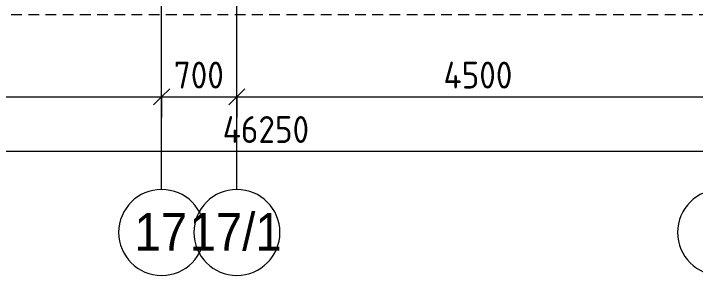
# Model space of a CAD drawing. Header units: millimetres. Extents: x 35143 to 244272, y -8553 to 29000.
# Drawn here: x 59083 to 65425, y -2706 to -269 of the extents above; entities that cross this region are included whole.
import ezdxf

# ---------------------------------------------------------------- set-up
doc = ezdxf.new("R2010")
doc.units = ezdxf.units.MM
doc.linetypes.add('200_ШТРИХ__ш1_п0_6_', pattern=[160, 100, -60])
for name, color, linetype, lineweight in [('A-ANNO-DIMS', 7, 'Continuous', 9), ('A-ANNO-DIMS-100', 7, 'Continuous', 9), ('A-DETL-MBND-1', 7, '200_ШТРИХ__ш1_п0_6_', 9), ('Оси', 7, 'Continuous', 9), ('Оси-1', 7, 'Continuous', 20)]:
    doc.layers.add(name, color=color, linetype=linetype, lineweight=lineweight)
doc.styles.add('Arial', font='arial.ttf', dxfattribs={"width": 0.9, "height": 350})
doc.styles.add('ISOCPEUR', font='isocpeur.ttf', dxfattribs={"width": 0.9, "height": 250})
doc.dimstyles.new('ISO-2_5_0_9К_БОЛЬШОЙ', dxfattribs={"dimscale": 304.8, "dimtxt": 248.995294, "dimasz": 0.492126, "dimexe": 0.393701, "dimexo": 0.984252, "dimgap": 0, "dimtad": 1, "dimdec": 0, "dimrnd": 10, "dimzin": 0, "dimdsep": 46, "dimtxsty": 'ISOCPEUR', "dimblk1": 'OBLIQUE', "dimblk2": 'OBLIQUE', "dimsah": 1, "dimcen": 0.09, "dimdle": 0.393701, "dimazin": 0, "dimtfac": 1, "dimtdec": 4, "dimtix": 1, "dimtmove": 0, "dimatfit": 3, "dimfxl": 1, "dimtvp": 1, "dimtolj": 1, "dimtzin": 0, "dimarcsym": 2})

# ---------------------------------------------------------------- blocks, each defined once
blk = doc.blocks.new('Ось сетки - D8-29747960-План монтажа стен и перегородок 2 этажа в осях 12-23')
at = {"layer": 'Оси-1'}
for start, end in [(360, 180), (180, 360)]:
    blk.add_arc((0, 0), 4, start, end, dxfattribs=at)
blk = doc.blocks.new('DIMBLOCK22-План монтажа стен и перегородок 2 этажа в осях 12-23')
at = {"layer": 'A-ANNO-DIMS-100'}
for p, q in [((56660, -1236.9), (56660, -922.9)), ((60460, -1236.9), (60460, -922.9)), ((56660, -1042.9), (60460, -1042.9)), ((56660, -1042.9), (56660, -1236.9)), ((60460, -1042.9), (60460, -1236.9))]:
    blk.add_line(p, q, dxfattribs=at)
at = {"layer": 'A-ANNO-DIMS-100', "lineweight": 20}
for p, q in [((56660, -1042.9), (56735, -967.9)), ((60460, -1042.9), (60535, -967.9)), ((56660, -1042.9), (56585, -1117.9)), ((60460, -1042.9), (60385, -1117.9))]:
    blk.add_line(p, q, dxfattribs=at)
at = {"layer": 'A-ANNO-DIMS-100', "color": 0, "insert": (58244, -716.3), "char_height": 250, "width": 758.478, "attachment_point": 1, "line_spacing_factor": 1.149209, "style": 'ISOCPEUR'}
blk.add_mtext('3800', dxfattribs=at)
blk = doc.blocks.new('_Oblique')
at = {"color": 0, "linetype": 'ByBlock', "lineweight": -2}
blk.add_line((-0.5, -0.5), (0.5, 0.5), dxfattribs=at)
blk = doc.blocks.new('DIMBLOCK23-План монтажа стен и перегородок 2 этажа в осях 12-23')
at = {"layer": 'A-ANNO-DIMS-100'}
for p, q in [((60460, -1236.9), (60460, -922.9)), ((61160, -1236.9), (61160, -922.9)), ((60460, -1042.9), (61160, -1042.9)), ((60460, -1042.9), (60460, -1236.9)), ((61160, -1042.9), (61160, -1236.9))]:
    blk.add_line(p, q, dxfattribs=at)
at = {"layer": 'A-ANNO-DIMS-100', "lineweight": 20}
for p, q in [((60460, -1042.9), (60535, -967.9)), ((61160, -1042.9), (61235, -967.9)), ((60460, -1042.9), (60385, -1117.9)), ((61160, -1042.9), (61085, -1117.9))]:
    blk.add_line(p, q, dxfattribs=at)
at = {"layer": 'A-ANNO-DIMS-100', "color": 0, "insert": (60573, -716.3), "char_height": 250, "width": 568.858, "attachment_point": 1, "line_spacing_factor": 1.149209, "style": 'ISOCPEUR'}
blk.add_mtext('700', dxfattribs=at)
blk = doc.blocks.new('DIMBLOCK24-План монтажа стен и перегородок 2 этажа в осях 12-23')
at = {"layer": 'A-ANNO-DIMS-100'}
for p, q in [((61160, -1236.9), (61160, -922.9)), ((65660, -1236.9), (65660, -922.9)), ((61160, -1042.9), (65660, -1042.9)), ((61160, -1042.9), (61160, -1236.9)), ((65660, -1042.9), (65660, -1236.9))]:
    blk.add_line(p, q, dxfattribs=at)
at = {"layer": 'A-ANNO-DIMS-100', "lineweight": 20}
for p, q in [((61160, -1042.9), (61235, -967.9)), ((65660, -1042.9), (65735, -967.9)), ((61160, -1042.9), (61085, -1117.9)), ((65660, -1042.9), (65585, -1117.9))]:
    blk.add_line(p, q, dxfattribs=at)
at = {"layer": 'A-ANNO-DIMS-100', "color": 0, "insert": (63082, -716.3), "char_height": 250, "width": 787.208, "attachment_point": 1, "line_spacing_factor": 1.149209, "style": 'ISOCPEUR'}
blk.add_mtext('4500', dxfattribs=at)
blk = doc.blocks.new('DIMBLOCK32-План монтажа стен и перегородок 2 этажа в осях 12-23')
at = {"layer": 'A-ANNO-DIMS-100'}
for p, q in [((38310, -1743.6), (38310, -1429.6)), ((84560, -1743.6), (84560, -1429.6)), ((38190, -1549.6), (84680, -1549.6)), ((38310, -1549.6), (38310, -1743.6)), ((84560, -1549.6), (84560, -1743.6))]:
    blk.add_line(p, q, dxfattribs=at)
at = {"layer": 'A-ANNO-DIMS-100', "lineweight": 20}
for p, q in [((38310, -1549.6), (38385, -1474.6)), ((84560, -1549.6), (84635, -1474.6)), ((38310, -1549.6), (38235, -1624.6)), ((84560, -1549.6), (84485, -1624.6))]:
    blk.add_line(p, q, dxfattribs=at)
at = {"layer": 'A-ANNO-DIMS-100', "color": 0, "insert": (61028, -1223), "char_height": 250, "width": 976.828, "attachment_point": 1, "line_spacing_factor": 1.149209, "style": 'ISOCPEUR'}
blk.add_mtext('46250', dxfattribs=at)

msp = doc.modelspace()

# ---------------------------------------------------------------- linework, layer by layer
at = {"layer": 'A-DETL-MBND-1'}
msp.add_line((72280, -280), (38742.7, -280), dxfattribs=at)
at = {"layer": 'Оси'}
for p, q in [((60460, -1906.3), (60460, 593.7)), ((61160, -1906.3), (61160, 593.7))]:
    msp.add_line(p, q, dxfattribs=at)

# ---------------------------------------------------------------- block references
at = {"layer": 'Оси-1', "xscale": 99.99999999999993, "yscale": 99.99999999999993, "zscale": 99.99999999999993}
for p in [(60460, -2306.3), (61160, -2306.3), (65660, -2306.3)]:
    msp.add_blockref('Ось сетки - D8-29747960-План монтажа стен и перегородок 2 этажа в осях 12-23', p, dxfattribs=at)

# ---------------------------------------------------------------- texts
at = {"layer": 'Оси', "char_height": 350, "attachment_point": 1, "style": 'Arial'}
for s, insert, width in [('17', (60207.4, -2125.6), 606.076), ('17/1', (60719.7, -2125.6), 1060.633)]:
    msp.add_mtext(s, dxfattribs=dict(at, insert=insert, width=width))

# ---------------------------------------------------------------- dimensions: what is measured, and where the dimension line sits
at = {"layer": 'A-ANNO-DIMS'}
for base, p1, p2, override, picture, middle in [((60460, -1042.9), (56660, -936.9), (60460, -936.9), {"dimpost": '<>', "dimfxl": 3800}, 'DIMBLOCK22-План монтажа стен и перегородок 2 этажа в осях 12-23', (58560, -917.9)), ((61160, -1042.9), (60460, -936.9), (61160, -936.9), {"dimpost": '<>', "dimfxl": 700}, 'DIMBLOCK23-План монтажа стен и перегородок 2 этажа в осях 12-23', (60810, -917.9)), ((65660, -1042.9), (61160, -936.9), (65660, -936.9), {"dimpost": '<>', "dimfxl": 4500}, 'DIMBLOCK24-План монтажа стен и перегородок 2 этажа в осях 12-23', (63410, -917.9)), ((84560, -1549.6), (38310, -1443.6), (84560, -1443.6), {"dimpost": '<>', "dimfxl": 46250}, 'DIMBLOCK32-План монтажа стен и перегородок 2 этажа в осях 12-23', (61435, -1424.6))]:
    dim = msp.add_linear_dim(base=base, p1=p1, p2=p2, dimstyle='ISO-2_5_0_9К_БОЛЬШОЙ', override=override, dxfattribs=at)
    dim.commit()
    dim.dimension.update_dxf_attribs({"geometry": picture, "text_midpoint": middle})

doc.saveas('drawing.dxf')
